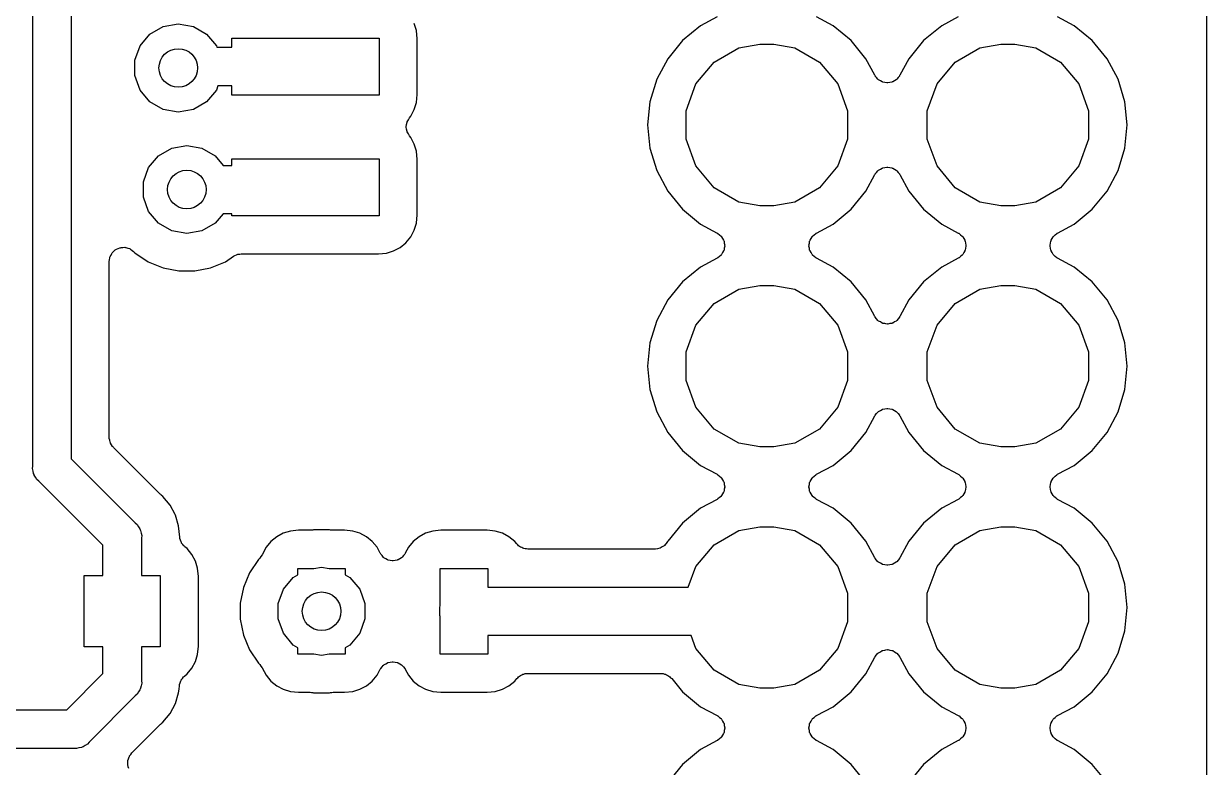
# Model space of a CAD drawing. Extents: x 91 to 190.2, y -113.9 to -59.9.
# Drawn here: x 177.06 to 189.52, y -97.49 to -89.66 of the extents above; entities that cross this region are included whole.
import ezdxf

# ---------------------------------------------------------------- set-up
doc = ezdxf.new("R2010")
doc.units = 0
doc.header["$MEASUREMENT"] = 0
doc.layers.add('BLACK', color=7, linetype='CONTINUOUS')

msp = doc.modelspace()

# ---------------------------------------------------------------- linework, layer by layer
at = {"layer": 'BLACK', "linetype": 'CONTINUOUS'}
for p, q in [((189.52, -62.0385), (189.52, -108.284)), ((177.157, -94.3211), (177.157, -88.5089)), ((177.563, -88.5842), (177.563, -94.2458)), ((178.392, -89.7744), (178.531, -89.6937)), ((178.531, -89.6937), (178.69, -89.6657)), ((178.69, -89.6657), (178.849, -89.6937)), ((178.849, -89.6937), (178.988, -89.7744)), ((181.199, -89.7366), (181.176, -89.6612)), ((184.192, -89.6856), (184.002, -89.8418)), ((184.367, -89.5923), (184.192, -89.6856)), ((185.588, -89.6856), (185.413, -89.5923)), ((185.778, -89.8418), (185.588, -89.6856)), ((186.732, -89.6856), (186.542, -89.8418)), ((186.907, -89.5923), (186.732, -89.6856)), ((188.128, -89.6856), (187.953, -89.5923)), ((188.318, -89.8418), (188.128, -89.6856)), ((178.288, -89.8979), (178.392, -89.7744)), ((178.988, -89.7744), (179.092, -89.8979)), ((179.255, -89.9118), (179.255, -89.815)), ((179.255, -89.815), (180.805, -89.815)), ((180.805, -89.815), (180.805, -90.415)), ((181.208, -89.8224), (181.199, -89.7366)), ((181.208, -90.4076), (181.208, -89.8224)), ((178.233, -90.0494), (178.288, -89.8979)), ((179.092, -89.8979), (179.097, -89.9118)), ((179.097, -89.9118), (179.255, -89.9118)), ((184.002, -89.8418), (183.846, -90.0322)), ((184.335, -90.0688), (184.595, -89.9189)), ((184.595, -89.9189), (184.816, -89.88)), ((184.816, -89.88), (184.964, -89.88)), ((184.964, -89.88), (185.185, -89.9189)), ((185.185, -89.9189), (185.445, -90.0688)), ((185.934, -90.0322), (185.778, -89.8418)), ((186.542, -89.8418), (186.386, -90.0322)), ((186.875, -90.0688), (187.135, -89.9189)), ((187.135, -89.9189), (187.356, -89.88)), ((187.356, -89.88), (187.504, -89.88)), ((187.504, -89.88), (187.725, -89.9189)), ((187.725, -89.9189), (187.985, -90.0688)), ((188.474, -90.0322), (188.318, -89.8418)), ((178.233, -90.2106), (178.233, -90.0494)), ((183.846, -90.0322), (183.73, -90.2493)), ((184.143, -90.2984), (184.335, -90.0688)), ((185.445, -90.0688), (185.637, -90.2984)), ((186.028, -90.2068), (185.934, -90.0322)), ((186.386, -90.0322), (186.292, -90.2068)), ((186.683, -90.2984), (186.875, -90.0688)), ((187.985, -90.0688), (188.177, -90.2984)), ((188.59, -90.2493), (188.474, -90.0322)), ((178.288, -90.3621), (178.233, -90.2106)), ((179.108, -90.3182), (179.092, -90.3621)), ((179.255, -90.3182), (179.108, -90.3182)), ((179.255, -90.415), (179.255, -90.3182)), ((183.73, -90.2493), (183.658, -90.485)), ((184.04, -90.5801), (184.143, -90.2984)), ((185.637, -90.2984), (185.74, -90.5801)), ((186.031, -90.2107), (186.028, -90.2068)), ((186.033, -90.2153), (186.031, -90.2107)), ((186.047, -90.2311), (186.033, -90.2153)), ((186.06, -90.2478), (186.047, -90.2311)), ((186.064, -90.2504), (186.06, -90.2478)), ((186.067, -90.2541), (186.064, -90.2504)), ((186.086, -90.2641), (186.067, -90.2541)), ((186.104, -90.2753), (186.086, -90.2641)), ((186.109, -90.2763), (186.104, -90.2753)), ((186.113, -90.2787), (186.109, -90.2763)), ((186.134, -90.2817), (186.113, -90.2787)), ((186.155, -90.286), (186.134, -90.2817)), ((186.16, -90.2853), (186.155, -90.286)), ((186.165, -90.286), (186.16, -90.2853)), ((186.186, -90.2817), (186.165, -90.286)), ((186.207, -90.2787), (186.186, -90.2817)), ((186.211, -90.2763), (186.207, -90.2787)), ((186.216, -90.2753), (186.211, -90.2763)), ((186.234, -90.2641), (186.216, -90.2753)), ((186.253, -90.2541), (186.234, -90.2641)), ((186.256, -90.2504), (186.253, -90.2541)), ((186.26, -90.2478), (186.256, -90.2504)), ((186.273, -90.2311), (186.26, -90.2478)), ((186.287, -90.2153), (186.273, -90.2311)), ((186.289, -90.2107), (186.287, -90.2153)), ((186.292, -90.2068), (186.289, -90.2107)), ((186.58, -90.5801), (186.683, -90.2984)), ((188.177, -90.2984), (188.28, -90.5801)), ((188.662, -90.485), (188.59, -90.2493)), ((178.392, -90.4856), (178.288, -90.3621)), ((179.092, -90.3621), (178.988, -90.4856)), ((180.805, -90.415), (179.255, -90.415)), ((181.199, -90.4934), (181.208, -90.4076)), ((178.531, -90.5663), (178.392, -90.4856)), ((178.69, -90.5943), (178.531, -90.5663)), ((178.849, -90.5663), (178.69, -90.5943)), ((178.988, -90.4856), (178.849, -90.5663)), ((181.139, -90.6383), (181.176, -90.5688)), ((181.176, -90.5688), (181.199, -90.4934)), ((183.658, -90.485), (183.634, -90.73)), ((188.686, -90.73), (188.662, -90.485)), ((181.101, -90.6972), (181.114, -90.6761)), ((181.101, -90.6988), (181.101, -90.6972)), ((181.114, -90.6761), (181.126, -90.6548)), ((181.126, -90.6548), (181.139, -90.6383)), ((184.04, -90.8799), (184.04, -90.5801)), ((185.74, -90.5801), (185.74, -90.8799)), ((186.58, -90.8799), (186.58, -90.5801)), ((188.28, -90.5801), (188.28, -90.8799)), ((181.092, -90.7484), (181.096, -90.7244)), ((181.092, -90.75), (181.092, -90.7484)), ((181.092, -90.7516), (181.092, -90.75)), ((181.096, -90.7756), (181.092, -90.7516)), ((181.096, -90.7244), (181.1, -90.7002)), ((181.1, -90.7998), (181.096, -90.7756)), ((181.1, -90.7002), (181.101, -90.6988)), ((181.101, -90.8012), (181.1, -90.7998)), ((181.101, -90.8028), (181.101, -90.8012)), ((181.114, -90.8239), (181.101, -90.8028)), ((183.634, -90.73), (183.658, -90.975)), ((188.662, -90.975), (188.686, -90.73)), ((178.621, -90.9737), (178.78, -90.9457)), ((178.78, -90.9457), (178.939, -90.9737)), ((181.126, -90.8452), (181.114, -90.8239)), ((181.139, -90.8617), (181.126, -90.8452)), ((181.176, -90.9312), (181.139, -90.8617)), ((181.199, -91.0066), (181.176, -90.9312)), ((184.143, -91.1616), (184.04, -90.8799)), ((185.74, -90.8799), (185.637, -91.1616)), ((186.683, -91.1616), (186.58, -90.8799)), ((188.28, -90.8799), (188.177, -91.1616)), ((178.378, -91.1779), (178.482, -91.0544)), ((178.482, -91.0544), (178.621, -90.9737)), ((178.939, -90.9737), (179.078, -91.0544)), ((179.078, -91.0544), (179.164, -91.156)), ((181.208, -91.0924), (181.199, -91.0066)), ((183.658, -90.975), (183.73, -91.2107)), ((188.59, -91.2107), (188.662, -90.975)), ((178.323, -91.3294), (178.378, -91.1779)), ((179.164, -91.156), (179.255, -91.156)), ((179.255, -91.156), (179.255, -91.085)), ((179.255, -91.085), (180.805, -91.085)), ((180.805, -91.085), (180.805, -91.685)), ((181.208, -91.6776), (181.208, -91.0924)), ((184.335, -91.3912), (184.143, -91.1616)), ((185.637, -91.1616), (185.445, -91.3912)), ((186.067, -91.2059), (186.086, -91.1959)), ((186.086, -91.1959), (186.104, -91.1847)), ((186.104, -91.1847), (186.109, -91.1837)), ((186.109, -91.1837), (186.113, -91.1813)), ((186.113, -91.1813), (186.134, -91.1783)), ((186.134, -91.1783), (186.155, -91.174)), ((186.155, -91.174), (186.16, -91.1747)), ((186.16, -91.1747), (186.165, -91.174)), ((186.165, -91.174), (186.186, -91.1783)), ((186.186, -91.1783), (186.207, -91.1813)), ((186.207, -91.1813), (186.211, -91.1837)), ((186.211, -91.1837), (186.216, -91.1847)), ((186.216, -91.1847), (186.234, -91.1959)), ((186.234, -91.1959), (186.253, -91.2059)), ((186.875, -91.3912), (186.683, -91.1616)), ((188.177, -91.1616), (187.985, -91.3912)), ((183.73, -91.2107), (183.846, -91.4278)), ((185.934, -91.4278), (186.028, -91.2532)), ((186.028, -91.2532), (186.031, -91.2493)), ((186.031, -91.2493), (186.033, -91.2447)), ((186.033, -91.2447), (186.047, -91.2289)), ((186.047, -91.2289), (186.06, -91.2122)), ((186.06, -91.2122), (186.064, -91.2096)), ((186.064, -91.2096), (186.067, -91.2059)), ((186.253, -91.2059), (186.256, -91.2096)), ((186.256, -91.2096), (186.26, -91.2122)), ((186.26, -91.2122), (186.273, -91.2289)), ((186.273, -91.2289), (186.287, -91.2447)), ((186.287, -91.2447), (186.289, -91.2493)), ((186.289, -91.2493), (186.292, -91.2532)), ((186.292, -91.2532), (186.386, -91.4278)), ((188.474, -91.4278), (188.59, -91.2107)), ((178.323, -91.4906), (178.323, -91.3294)), ((183.846, -91.4278), (184.002, -91.6182)), ((184.595, -91.5411), (184.335, -91.3912)), ((185.445, -91.3912), (185.185, -91.5411)), ((185.778, -91.6182), (185.934, -91.4278)), ((186.386, -91.4278), (186.542, -91.6182)), ((187.135, -91.5411), (186.875, -91.3912)), ((187.985, -91.3912), (187.725, -91.5411)), ((188.318, -91.6182), (188.474, -91.4278)), ((178.378, -91.6421), (178.323, -91.4906)), ((184.816, -91.58), (184.595, -91.5411)), ((185.185, -91.5411), (184.964, -91.58)), ((187.356, -91.58), (187.135, -91.5411)), ((187.725, -91.5411), (187.504, -91.58)), ((178.482, -91.7656), (178.378, -91.6421)), ((179.164, -91.664), (179.078, -91.7656)), ((179.255, -91.664), (179.164, -91.664)), ((179.255, -91.685), (179.255, -91.664)), ((180.805, -91.685), (179.255, -91.685)), ((181.199, -91.7634), (181.208, -91.6776)), ((184.002, -91.6182), (184.192, -91.7744)), ((184.964, -91.58), (184.816, -91.58)), ((185.588, -91.7744), (185.778, -91.6182)), ((186.542, -91.6182), (186.732, -91.7744)), ((187.504, -91.58), (187.356, -91.58)), ((188.128, -91.7744), (188.318, -91.6182)), ((178.621, -91.8463), (178.482, -91.7656)), ((179.078, -91.7656), (178.939, -91.8463)), ((181.176, -91.8388), (181.199, -91.7634)), ((184.192, -91.7744), (184.367, -91.8677)), ((185.413, -91.8677), (185.588, -91.7744)), ((186.732, -91.7744), (186.907, -91.8677)), ((187.953, -91.8677), (188.128, -91.7744)), ((178.78, -91.8743), (178.621, -91.8463)), ((178.939, -91.8463), (178.78, -91.8743)), ((181.089, -91.9692), (181.139, -91.9083)), ((181.139, -91.9083), (181.176, -91.8388)), ((184.367, -91.8677), (184.371, -91.8708)), ((184.371, -91.8708), (184.375, -91.8726)), ((184.375, -91.8726), (184.391, -91.8868)), ((184.391, -91.8868), (184.408, -91.8999)), ((184.408, -91.8999), (184.41, -91.9041)), ((184.41, -91.9041), (184.414, -91.9074)), ((184.414, -91.9074), (184.424, -91.9261)), ((184.424, -91.9261), (184.435, -91.9441)), ((185.345, -91.9441), (185.356, -91.9261)), ((185.356, -91.9261), (185.366, -91.9074)), ((185.366, -91.9074), (185.37, -91.9041)), ((185.37, -91.9041), (185.372, -91.8999)), ((185.372, -91.8999), (185.389, -91.8868)), ((185.389, -91.8868), (185.405, -91.8726)), ((185.405, -91.8726), (185.409, -91.8708)), ((185.409, -91.8708), (185.413, -91.8677)), ((186.907, -91.8677), (186.911, -91.8708)), ((186.911, -91.8708), (186.915, -91.8726)), ((186.915, -91.8726), (186.931, -91.8868)), ((186.931, -91.8868), (186.948, -91.8999)), ((186.948, -91.8999), (186.95, -91.9041)), ((186.95, -91.9041), (186.954, -91.9074)), ((186.954, -91.9074), (186.964, -91.9261)), ((186.964, -91.9261), (186.975, -91.9441)), ((187.885, -91.9441), (187.896, -91.9261)), ((187.896, -91.9261), (187.906, -91.9074)), ((187.906, -91.9074), (187.91, -91.9041)), ((187.91, -91.9041), (187.912, -91.8999)), ((187.912, -91.8999), (187.929, -91.8868)), ((187.929, -91.8868), (187.945, -91.8726)), ((187.945, -91.8726), (187.949, -91.8708)), ((187.949, -91.8708), (187.953, -91.8677)), ((177.998, -92.0712), (178.013, -92.0586)), ((178.013, -92.0586), (178.027, -92.0447)), ((178.027, -92.0447), (178.033, -92.0419)), ((178.033, -92.0419), (178.038, -92.0377)), ((178.038, -92.0377), (178.057, -92.031)), ((178.057, -92.031), (178.074, -92.0227)), ((178.074, -92.0227), (178.081, -92.0221)), ((178.081, -92.0221), (178.087, -92.0199)), ((178.087, -92.0199), (178.107, -92.0199)), ((178.107, -92.0199), (178.126, -92.0182)), ((178.126, -92.0182), (178.133, -92.0199)), ((178.133, -92.0199), (178.139, -92.0199)), ((178.139, -92.0199), (178.158, -92.0266)), ((178.158, -92.0266), (178.177, -92.0316)), ((178.177, -92.0316), (178.182, -92.0354)), ((178.182, -92.0354), (178.188, -92.0377)), ((178.188, -92.0377), (178.203, -92.0503)), ((178.203, -92.0503), (178.219, -92.0615)), ((178.219, -92.0615), (178.234, -92.0758)), ((180.883, -92.0792), (180.959, -92.0563)), ((180.959, -92.0563), (181.028, -92.0192)), ((181.028, -92.0192), (181.089, -91.9692)), ((184.435, -92.0559), (184.424, -92.0739)), ((184.435, -91.9441), (184.436, -91.949)), ((184.436, -92.051), (184.435, -92.0559)), ((184.436, -91.949), (184.439, -91.9533)), ((184.439, -92.0467), (184.436, -92.051)), ((184.439, -91.9533), (184.442, -91.9743)), ((184.442, -92.0257), (184.439, -92.0467)), ((184.442, -91.9743), (184.446, -91.9951)), ((184.446, -92.0049), (184.442, -92.0257)), ((184.446, -91.9951), (184.445, -92)), ((184.445, -92), (184.446, -92.0049)), ((185.334, -91.9951), (185.338, -91.9743)), ((185.335, -92), (185.334, -91.9951)), ((185.334, -92.0049), (185.335, -92)), ((185.338, -92.0257), (185.334, -92.0049)), ((185.338, -91.9743), (185.341, -91.9533)), ((185.341, -92.0467), (185.338, -92.0257)), ((185.341, -91.9533), (185.344, -91.949)), ((185.344, -92.051), (185.341, -92.0467)), ((185.344, -91.949), (185.345, -91.9441)), ((185.345, -92.0559), (185.344, -92.051)), ((185.356, -92.0739), (185.345, -92.0559)), ((186.975, -92.0559), (186.964, -92.0739)), ((186.975, -91.9441), (186.976, -91.949)), ((186.976, -92.051), (186.975, -92.0559)), ((186.976, -91.949), (186.979, -91.9533)), ((186.979, -92.0467), (186.976, -92.051)), ((186.979, -91.9533), (186.982, -91.9743)), ((186.982, -92.0257), (186.979, -92.0467)), ((186.982, -91.9743), (186.986, -91.9951)), ((186.986, -92.0049), (186.982, -92.0257)), ((186.986, -91.9951), (186.985, -92)), ((186.985, -92), (186.986, -92.0049)), ((187.874, -91.9951), (187.878, -91.9743)), ((187.875, -92), (187.874, -91.9951)), ((187.874, -92.0049), (187.875, -92)), ((187.878, -92.0257), (187.874, -92.0049)), ((187.878, -91.9743), (187.881, -91.9533)), ((187.881, -92.0467), (187.878, -92.0257)), ((187.881, -91.9533), (187.884, -91.949)), ((187.884, -92.051), (187.881, -92.0467)), ((187.884, -91.949), (187.885, -91.9441)), ((187.885, -92.0559), (187.884, -92.051)), ((187.896, -92.0739), (187.885, -92.0559)), ((177.963, -92.1676), (177.967, -92.1483)), ((177.963, -94.018), (177.963, -92.1676)), ((177.967, -92.1483), (177.968, -92.1288)), ((177.968, -92.1288), (177.971, -92.1228)), ((177.971, -92.1228), (177.972, -92.1163)), ((177.972, -92.1163), (177.982, -92.0993)), ((177.982, -92.0993), (177.99, -92.0816)), ((177.99, -92.0816), (177.995, -92.0769)), ((177.995, -92.0769), (177.998, -92.0712)), ((178.234, -92.0758), (178.374, -92.1696)), ((178.374, -92.1696), (178.53, -92.2343)), ((179.03, -92.2343), (179.186, -92.1696)), ((179.186, -92.1696), (179.271, -92.1129)), ((179.271, -92.1129), (179.287, -92.1057)), ((179.287, -92.1057), (179.303, -92.0967)), ((179.303, -92.0967), (179.311, -92.0953)), ((179.311, -92.0953), (179.319, -92.092)), ((179.319, -92.092), (179.337, -92.0908)), ((179.337, -92.0908), (179.354, -92.0877)), ((179.354, -92.0877), (180.798, -92.0877)), ((180.798, -92.0877), (180.883, -92.0792)), ((184.367, -92.1323), (184.192, -92.2256)), ((184.371, -92.1292), (184.367, -92.1323)), ((184.375, -92.1274), (184.371, -92.1292)), ((184.391, -92.1132), (184.375, -92.1274)), ((184.408, -92.1001), (184.391, -92.1132)), ((184.41, -92.0959), (184.408, -92.1001)), ((184.414, -92.0926), (184.41, -92.0959)), ((184.424, -92.0739), (184.414, -92.0926)), ((185.366, -92.0926), (185.356, -92.0739)), ((185.37, -92.0959), (185.366, -92.0926)), ((185.372, -92.1001), (185.37, -92.0959)), ((185.389, -92.1132), (185.372, -92.1001)), ((185.405, -92.1274), (185.389, -92.1132)), ((185.409, -92.1292), (185.405, -92.1274)), ((185.413, -92.1323), (185.409, -92.1292)), ((185.588, -92.2256), (185.413, -92.1323)), ((186.907, -92.1323), (186.732, -92.2256)), ((186.911, -92.1292), (186.907, -92.1323)), ((186.915, -92.1274), (186.911, -92.1292)), ((186.931, -92.1132), (186.915, -92.1274)), ((186.948, -92.1001), (186.931, -92.1132)), ((186.95, -92.0959), (186.948, -92.1001)), ((186.954, -92.0926), (186.95, -92.0959)), ((186.964, -92.0739), (186.954, -92.0926)), ((187.906, -92.0926), (187.896, -92.0739)), ((187.91, -92.0959), (187.906, -92.0926)), ((187.912, -92.1001), (187.91, -92.0959)), ((187.929, -92.1132), (187.912, -92.1001)), ((187.945, -92.1274), (187.929, -92.1132)), ((187.949, -92.1292), (187.945, -92.1274)), ((187.953, -92.1323), (187.949, -92.1292)), ((188.128, -92.2256), (187.953, -92.1323)), ((178.53, -92.2343), (178.696, -92.2672)), ((178.696, -92.2672), (178.864, -92.2672)), ((178.864, -92.2672), (179.03, -92.2343)), ((184.192, -92.2256), (184.002, -92.3818)), ((185.778, -92.3818), (185.588, -92.2256)), ((186.732, -92.2256), (186.542, -92.3818)), ((188.318, -92.3818), (188.128, -92.2256)), ((184.002, -92.3818), (183.846, -92.5722)), ((184.595, -92.4589), (184.816, -92.42)), ((184.816, -92.42), (184.964, -92.42)), ((184.964, -92.42), (185.185, -92.4589)), ((185.934, -92.5722), (185.778, -92.3818)), ((186.542, -92.3818), (186.386, -92.5722)), ((187.135, -92.4589), (187.356, -92.42)), ((187.356, -92.42), (187.504, -92.42)), ((187.504, -92.42), (187.725, -92.4589)), ((188.474, -92.5722), (188.318, -92.3818)), ((184.335, -92.6088), (184.595, -92.4589)), ((185.185, -92.4589), (185.445, -92.6088)), ((186.875, -92.6088), (187.135, -92.4589)), ((187.725, -92.4589), (187.985, -92.6088)), ((183.846, -92.5722), (183.73, -92.7893)), ((184.143, -92.8384), (184.335, -92.6088)), ((185.445, -92.6088), (185.637, -92.8384)), ((186.028, -92.7468), (185.934, -92.5722)), ((186.386, -92.5722), (186.292, -92.7468)), ((186.683, -92.8384), (186.875, -92.6088)), ((187.985, -92.6088), (188.177, -92.8384)), ((188.59, -92.7893), (188.474, -92.5722)), ((183.73, -92.7893), (183.658, -93.025)), ((186.031, -92.7507), (186.028, -92.7468)), ((186.033, -92.7553), (186.031, -92.7507)), ((186.047, -92.7711), (186.033, -92.7553)), ((186.06, -92.7878), (186.047, -92.7711)), ((186.064, -92.7904), (186.06, -92.7878)), ((186.067, -92.7941), (186.064, -92.7904)), ((186.086, -92.8041), (186.067, -92.7941)), ((186.104, -92.8153), (186.086, -92.8041)), ((186.109, -92.8163), (186.104, -92.8153)), ((186.216, -92.8153), (186.211, -92.8163)), ((186.234, -92.8041), (186.216, -92.8153)), ((186.253, -92.7941), (186.234, -92.8041)), ((186.256, -92.7904), (186.253, -92.7941)), ((186.26, -92.7878), (186.256, -92.7904)), ((186.273, -92.7711), (186.26, -92.7878)), ((186.287, -92.7553), (186.273, -92.7711)), ((186.289, -92.7507), (186.287, -92.7553)), ((186.292, -92.7468), (186.289, -92.7507)), ((188.662, -93.025), (188.59, -92.7893)), ((184.04, -93.1201), (184.143, -92.8384)), ((185.637, -92.8384), (185.74, -93.1201)), ((186.113, -92.8187), (186.109, -92.8163)), ((186.134, -92.8217), (186.113, -92.8187)), ((186.155, -92.826), (186.134, -92.8217)), ((186.16, -92.8253), (186.155, -92.826)), ((186.165, -92.826), (186.16, -92.8253)), ((186.186, -92.8217), (186.165, -92.826)), ((186.207, -92.8187), (186.186, -92.8217)), ((186.211, -92.8163), (186.207, -92.8187)), ((186.58, -93.1201), (186.683, -92.8384)), ((188.177, -92.8384), (188.28, -93.1201)), ((183.658, -93.025), (183.634, -93.27)), ((188.686, -93.27), (188.662, -93.025)), ((184.04, -93.4199), (184.04, -93.1201)), ((185.74, -93.1201), (185.74, -93.4199)), ((186.58, -93.4199), (186.58, -93.1201)), ((188.28, -93.1201), (188.28, -93.4199)), ((183.634, -93.27), (183.658, -93.515)), ((188.662, -93.515), (188.686, -93.27)), ((184.143, -93.7016), (184.04, -93.4199)), ((185.74, -93.4199), (185.637, -93.7016)), ((186.683, -93.7016), (186.58, -93.4199)), ((188.28, -93.4199), (188.177, -93.7016)), ((183.658, -93.515), (183.73, -93.7507)), ((188.59, -93.7507), (188.662, -93.515)), ((183.73, -93.7507), (183.846, -93.9678)), ((184.335, -93.9312), (184.143, -93.7016)), ((185.637, -93.7016), (185.445, -93.9312)), ((185.934, -93.9678), (186.028, -93.7932)), ((186.028, -93.7932), (186.031, -93.7893)), ((186.031, -93.7893), (186.033, -93.7847)), ((186.033, -93.7847), (186.047, -93.7689)), ((186.047, -93.7689), (186.06, -93.7522)), ((186.06, -93.7522), (186.064, -93.7496)), ((186.064, -93.7496), (186.067, -93.7459)), ((186.067, -93.7459), (186.086, -93.7359)), ((186.086, -93.7359), (186.104, -93.7247)), ((186.104, -93.7247), (186.109, -93.7237)), ((186.109, -93.7237), (186.113, -93.7213)), ((186.113, -93.7213), (186.134, -93.7183)), ((186.134, -93.7183), (186.155, -93.714)), ((186.155, -93.714), (186.16, -93.7147)), ((186.16, -93.7147), (186.165, -93.714)), ((186.165, -93.714), (186.186, -93.7183)), ((186.186, -93.7183), (186.207, -93.7213)), ((186.207, -93.7213), (186.211, -93.7237)), ((186.211, -93.7237), (186.216, -93.7247)), ((186.216, -93.7247), (186.234, -93.7359)), ((186.234, -93.7359), (186.253, -93.7459)), ((186.253, -93.7459), (186.256, -93.7496)), ((186.256, -93.7496), (186.26, -93.7522)), ((186.26, -93.7522), (186.273, -93.7689)), ((186.273, -93.7689), (186.287, -93.7847)), ((186.287, -93.7847), (186.289, -93.7893)), ((186.289, -93.7893), (186.292, -93.7932)), ((186.292, -93.7932), (186.386, -93.9678)), ((186.875, -93.9312), (186.683, -93.7016)), ((188.177, -93.7016), (187.985, -93.9312)), ((188.474, -93.9678), (188.59, -93.7507)), ((184.595, -94.0811), (184.335, -93.9312)), ((185.445, -93.9312), (185.185, -94.0811)), ((187.135, -94.0811), (186.875, -93.9312)), ((187.985, -93.9312), (187.725, -94.0811)), ((177.964, -94.0245), (177.963, -94.018)), ((177.964, -94.0311), (177.964, -94.0245)), ((177.969, -94.05), (177.964, -94.0311)), ((177.972, -94.0693), (177.969, -94.05)), ((183.846, -93.9678), (184.002, -94.1582)), ((185.778, -94.1582), (185.934, -93.9678)), ((186.386, -93.9678), (186.542, -94.1582)), ((188.318, -94.1582), (188.474, -93.9678)), ((177.976, -94.075), (177.972, -94.0693)), ((177.977, -94.0814), (177.976, -94.075)), ((177.988, -94.0975), (177.977, -94.0814)), ((177.998, -94.1144), (177.988, -94.0975)), ((178.003, -94.1187), (177.998, -94.1144)), ((178.007, -94.1241), (178.003, -94.1187)), ((178.5, -94.6173), (178.007, -94.1241)), ((184.002, -94.1582), (184.192, -94.3144)), ((184.816, -94.12), (184.595, -94.0811)), ((184.964, -94.12), (184.816, -94.12)), ((185.185, -94.0811), (184.964, -94.12)), ((185.588, -94.3144), (185.778, -94.1582)), ((186.542, -94.1582), (186.732, -94.3144)), ((187.356, -94.12), (187.135, -94.0811)), ((187.504, -94.12), (187.356, -94.12)), ((187.725, -94.0811), (187.504, -94.12)), ((188.128, -94.3144), (188.318, -94.1582)), ((177.563, -94.2458), (178.237, -94.9201)), ((177.154, -94.348), (177.157, -94.3211)), ((177.161, -94.374), (177.154, -94.348)), ((177.166, -94.4006), (177.161, -94.374)), ((177.171, -94.4084), (177.166, -94.4006)), ((177.173, -94.4172), (177.171, -94.4084)), ((177.188, -94.4393), (177.173, -94.4172)), ((184.192, -94.3144), (184.367, -94.4077)), ((184.367, -94.4077), (184.371, -94.4108)), ((184.371, -94.4108), (184.375, -94.4126)), ((184.375, -94.4126), (184.391, -94.4268)), ((184.391, -94.4268), (184.408, -94.4399)), ((185.372, -94.4399), (185.389, -94.4268)), ((185.389, -94.4268), (185.405, -94.4126)), ((185.405, -94.4126), (185.409, -94.4108)), ((185.409, -94.4108), (185.413, -94.4077)), ((185.413, -94.4077), (185.588, -94.3144)), ((186.732, -94.3144), (186.907, -94.4077)), ((186.907, -94.4077), (186.911, -94.4108)), ((186.911, -94.4108), (186.915, -94.4126)), ((186.915, -94.4126), (186.931, -94.4268)), ((186.931, -94.4268), (186.948, -94.4399)), ((187.912, -94.4399), (187.929, -94.4268)), ((187.929, -94.4268), (187.945, -94.4126)), ((187.945, -94.4126), (187.949, -94.4108)), ((187.949, -94.4108), (187.953, -94.4077)), ((187.953, -94.4077), (188.128, -94.3144)), ((177.202, -94.4626), (177.188, -94.4393)), ((177.223, -94.48), (177.202, -94.4626)), ((177.897, -95.1542), (177.223, -94.48)), ((184.408, -94.4399), (184.41, -94.4441)), ((184.41, -94.4441), (184.414, -94.4474)), ((184.414, -94.4474), (184.424, -94.4661)), ((184.424, -94.4661), (184.435, -94.4841)), ((184.435, -94.4841), (184.436, -94.489)), ((184.436, -94.489), (184.439, -94.4933)), ((184.439, -94.4933), (184.442, -94.5143)), ((184.442, -94.5143), (184.446, -94.5351)), ((184.446, -94.5449), (184.442, -94.5657)), ((184.446, -94.5351), (184.445, -94.54)), ((184.445, -94.54), (184.446, -94.5449)), ((185.334, -94.5351), (185.338, -94.5143)), ((185.335, -94.54), (185.334, -94.5351)), ((185.334, -94.5449), (185.335, -94.54)), ((185.338, -94.5657), (185.334, -94.5449)), ((185.338, -94.5143), (185.341, -94.4933)), ((185.341, -94.4933), (185.344, -94.489)), ((185.344, -94.489), (185.345, -94.4841)), ((185.345, -94.4841), (185.356, -94.4661)), ((185.356, -94.4661), (185.366, -94.4474)), ((185.366, -94.4474), (185.37, -94.4441)), ((185.37, -94.4441), (185.372, -94.4399)), ((186.948, -94.4399), (186.95, -94.4441)), ((186.95, -94.4441), (186.954, -94.4474)), ((186.954, -94.4474), (186.964, -94.4661)), ((186.964, -94.4661), (186.975, -94.4841)), ((186.975, -94.4841), (186.976, -94.489)), ((186.976, -94.489), (186.979, -94.4933)), ((186.979, -94.4933), (186.982, -94.5143)), ((186.982, -94.5143), (186.986, -94.5351)), ((186.986, -94.5449), (186.982, -94.5657)), ((186.986, -94.5351), (186.985, -94.54)), ((186.985, -94.54), (186.986, -94.5449)), ((187.874, -94.5351), (187.878, -94.5143)), ((187.875, -94.54), (187.874, -94.5351)), ((187.874, -94.5449), (187.875, -94.54)), ((187.878, -94.5657), (187.874, -94.5449)), ((187.878, -94.5143), (187.881, -94.4933)), ((187.881, -94.4933), (187.884, -94.489)), ((187.884, -94.489), (187.885, -94.4841)), ((187.885, -94.4841), (187.896, -94.4661)), ((187.896, -94.4661), (187.906, -94.4474)), ((187.906, -94.4474), (187.91, -94.4441)), ((187.91, -94.4441), (187.912, -94.4399)), ((178.506, -94.6216), (178.5, -94.6173)), ((178.511, -94.6272), (178.506, -94.6216)), ((178.529, -94.6414), (178.511, -94.6272)), ((178.604, -94.7333), (178.529, -94.6414)), ((184.367, -94.6723), (184.192, -94.7656)), ((184.371, -94.6692), (184.367, -94.6723)), ((184.375, -94.6674), (184.371, -94.6692)), ((184.391, -94.6532), (184.375, -94.6674)), ((184.408, -94.6401), (184.391, -94.6532)), ((184.41, -94.6359), (184.408, -94.6401)), ((184.414, -94.6326), (184.41, -94.6359)), ((184.424, -94.6139), (184.414, -94.6326)), ((184.435, -94.5959), (184.424, -94.6139)), ((184.436, -94.591), (184.435, -94.5959)), ((184.439, -94.5867), (184.436, -94.591)), ((184.442, -94.5657), (184.439, -94.5867)), ((185.341, -94.5867), (185.338, -94.5657)), ((185.344, -94.591), (185.341, -94.5867)), ((185.345, -94.5959), (185.344, -94.591)), ((185.356, -94.6139), (185.345, -94.5959)), ((185.366, -94.6326), (185.356, -94.6139)), ((185.37, -94.6359), (185.366, -94.6326)), ((185.372, -94.6401), (185.37, -94.6359)), ((185.389, -94.6532), (185.372, -94.6401)), ((185.405, -94.6674), (185.389, -94.6532)), ((185.409, -94.6692), (185.405, -94.6674)), ((185.413, -94.6723), (185.409, -94.6692)), ((185.588, -94.7656), (185.413, -94.6723)), ((186.907, -94.6723), (186.732, -94.7656)), ((186.911, -94.6692), (186.907, -94.6723)), ((186.915, -94.6674), (186.911, -94.6692)), ((186.931, -94.6532), (186.915, -94.6674)), ((186.948, -94.6401), (186.931, -94.6532)), ((186.95, -94.6359), (186.948, -94.6401)), ((186.954, -94.6326), (186.95, -94.6359)), ((186.964, -94.6139), (186.954, -94.6326)), ((186.975, -94.5959), (186.964, -94.6139)), ((186.976, -94.591), (186.975, -94.5959)), ((186.979, -94.5867), (186.976, -94.591)), ((186.982, -94.5657), (186.979, -94.5867)), ((187.881, -94.5867), (187.878, -94.5657)), ((187.884, -94.591), (187.881, -94.5867)), ((187.885, -94.5959), (187.884, -94.591)), ((187.896, -94.6139), (187.885, -94.5959)), ((187.906, -94.6326), (187.896, -94.6139)), ((187.91, -94.6359), (187.906, -94.6326)), ((187.912, -94.6401), (187.91, -94.6359)), ((187.929, -94.6532), (187.912, -94.6401)), ((187.945, -94.6674), (187.929, -94.6532)), ((187.949, -94.6692), (187.945, -94.6674)), ((187.953, -94.6723), (187.949, -94.6692)), ((188.128, -94.7656), (187.953, -94.6723)), ((178.656, -94.8315), (178.604, -94.7333)), ((184.192, -94.7656), (184.002, -94.9218)), ((185.778, -94.9218), (185.588, -94.7656)), ((186.732, -94.7656), (186.542, -94.9218)), ((188.318, -94.9218), (188.128, -94.7656)), ((178.237, -94.9201), (178.258, -94.9374)), ((178.66, -94.838), (178.656, -94.8315)), ((178.694, -94.9517), (178.66, -94.838)), ((184.002, -94.9218), (183.846, -95.1122)), ((185.934, -95.1122), (185.778, -94.9218)), ((186.542, -94.9218), (186.386, -95.1122)), ((188.474, -95.1122), (188.318, -94.9218)), ((178.258, -94.9374), (178.272, -94.9607)), ((178.272, -94.9607), (178.287, -94.9828)), ((178.287, -94.9828), (178.289, -94.9916)), ((178.289, -94.9916), (178.294, -94.9994)), ((178.294, -94.9994), (178.299, -95.026)), ((178.299, -95.026), (178.306, -95.052)), ((178.306, -95.052), (178.303, -95.0789)), ((178.706, -95.0699), (178.694, -94.9517)), ((179.796, -95.0287), (179.727, -95.0658)), ((179.872, -95.0058), (179.796, -95.0287)), ((179.957, -94.9973), (179.872, -95.0058)), ((180.078, -94.9973), (179.957, -94.9973)), ((180.093, -94.9948), (180.078, -94.9973)), ((180.107, -94.9945), (180.093, -94.9948)), ((180.116, -94.9928), (180.107, -94.9945)), ((180.284, -94.9928), (180.116, -94.9928)), ((180.293, -94.9945), (180.284, -94.9928)), ((180.308, -94.9948), (180.293, -94.9945)), ((180.322, -94.9973), (180.308, -94.9948)), ((180.443, -94.9973), (180.322, -94.9973)), ((180.528, -95.0058), (180.443, -94.9973)), ((180.604, -95.0287), (180.528, -95.0058)), ((180.673, -95.0658), (180.604, -95.0287)), ((181.296, -95.0287), (181.227, -95.0658)), ((181.372, -95.0058), (181.296, -95.0287)), ((181.457, -94.9973), (181.372, -95.0058)), ((181.943, -94.9973), (181.457, -94.9973)), ((182.028, -95.0058), (181.943, -94.9973)), ((182.104, -95.0287), (182.028, -95.0058)), ((182.173, -95.0658), (182.104, -95.0287)), ((184.335, -95.1488), (184.595, -94.9989)), ((184.595, -94.9989), (184.816, -94.96)), ((184.816, -94.96), (184.964, -94.96)), ((184.964, -94.96), (185.185, -94.9989)), ((185.185, -94.9989), (185.445, -95.1488)), ((186.875, -95.1488), (187.135, -94.9989)), ((187.135, -94.9989), (187.356, -94.96)), ((187.356, -94.96), (187.504, -94.96)), ((187.504, -94.96), (187.725, -94.9989)), ((187.725, -94.9989), (187.985, -95.1488)), ((177.897, -95.475), (177.897, -95.1542)), ((178.303, -95.0789), (178.303, -95.475)), ((178.708, -95.0762), (178.706, -95.0699)), ((178.708, -95.0828), (178.708, -95.0762)), ((178.715, -95.1012), (178.708, -95.0828)), ((178.72, -95.12), (178.715, -95.1012)), ((178.724, -95.1254), (178.72, -95.12)), ((178.726, -95.1316), (178.724, -95.1254)), ((178.739, -95.1464), (178.726, -95.1316)), ((178.75, -95.1624), (178.739, -95.1464)), ((178.756, -95.1661), (178.75, -95.1624)), ((178.76, -95.1711), (178.756, -95.1661)), ((178.784, -95.1908), (178.76, -95.1711)), ((179.616, -95.1767), (179.574, -95.2543)), ((179.666, -95.1158), (179.616, -95.1767)), ((179.727, -95.0658), (179.666, -95.1158)), ((180.734, -95.1158), (180.673, -95.0658)), ((180.784, -95.1767), (180.734, -95.1158)), ((180.818, -95.2394), (180.784, -95.1767)), ((181.116, -95.1767), (181.082, -95.2394)), ((181.166, -95.1158), (181.116, -95.1767)), ((181.227, -95.0658), (181.166, -95.1158)), ((182.234, -95.1158), (182.173, -95.0658)), ((182.255, -95.1412), (182.234, -95.1158)), ((182.266, -95.1502), (182.255, -95.1412)), ((182.275, -95.1609), (182.266, -95.1502)), ((182.285, -95.1671), (182.275, -95.1609)), ((182.295, -95.1751), (182.285, -95.1671)), ((182.308, -95.18), (182.295, -95.1751)), ((182.32, -95.187), (182.308, -95.18)), ((183.787, -95.1727), (183.767, -95.1852)), ((183.807, -95.1609), (183.787, -95.1727)), ((183.809, -95.159), (183.807, -95.1609)), ((183.811, -95.1577), (183.809, -95.159)), ((183.826, -95.1391), (183.811, -95.1577)), ((183.841, -95.121), (183.826, -95.1391)), ((183.842, -95.1187), (183.841, -95.121)), ((183.843, -95.1167), (183.842, -95.1187)), ((183.846, -95.1122), (183.843, -95.1167)), ((184.143, -95.3784), (184.335, -95.1488)), ((185.445, -95.1488), (185.637, -95.3784)), ((186.028, -95.2868), (185.934, -95.1122)), ((186.386, -95.1122), (186.292, -95.2868)), ((186.683, -95.3784), (186.875, -95.1488)), ((187.985, -95.1488), (188.177, -95.3784)), ((188.59, -95.3293), (188.474, -95.1122)), ((178.834, -95.2517), (178.784, -95.1908)), ((178.871, -95.3212), (178.834, -95.2517)), ((179.534, -95.3036), (179.44, -95.444)), ((179.548, -95.2896), (179.534, -95.3036)), ((179.561, -95.2716), (179.548, -95.2896)), ((179.574, -95.2543), (179.561, -95.2716)), ((180.821, -95.2433), (180.818, -95.2394)), ((180.823, -95.2479), (180.821, -95.2433)), ((180.837, -95.2637), (180.823, -95.2479)), ((180.85, -95.2804), (180.837, -95.2637)), ((180.854, -95.283), (180.85, -95.2804)), ((180.857, -95.2867), (180.854, -95.283)), ((180.876, -95.2967), (180.857, -95.2867)), ((180.894, -95.3079), (180.876, -95.2967)), ((181.024, -95.2967), (181.006, -95.3079)), ((181.043, -95.2867), (181.024, -95.2967)), ((181.046, -95.283), (181.043, -95.2867)), ((181.05, -95.2804), (181.046, -95.283)), ((181.063, -95.2637), (181.05, -95.2804)), ((181.077, -95.2479), (181.063, -95.2637)), ((181.079, -95.2433), (181.077, -95.2479)), ((181.082, -95.2394), (181.079, -95.2433)), ((182.332, -95.1891), (182.32, -95.187)), ((182.343, -95.1934), (182.332, -95.1891)), ((182.357, -95.1936), (182.343, -95.1934)), ((182.371, -95.196), (182.357, -95.1936)), ((183.711, -95.196), (182.371, -95.196)), ((183.713, -95.1956), (183.711, -95.196)), ((183.716, -95.1959), (183.713, -95.1956)), ((183.739, -95.1911), (183.716, -95.1959)), ((183.762, -95.187), (183.739, -95.1911)), ((183.764, -95.1857), (183.762, -95.187)), ((183.767, -95.1852), (183.764, -95.1857)), ((186.031, -95.2907), (186.028, -95.2868)), ((186.033, -95.2953), (186.031, -95.2907)), ((186.047, -95.3111), (186.033, -95.2953)), ((186.287, -95.2953), (186.273, -95.3111)), ((186.289, -95.2907), (186.287, -95.2953)), ((186.292, -95.2868), (186.289, -95.2907)), ((178.894, -95.3966), (178.871, -95.3212)), ((178.903, -95.4824), (178.894, -95.3966)), ((179.95, -95.4664), (179.95, -95.4)), ((179.95, -95.4), (180.119, -95.4)), ((180.119, -95.4), (180.2, -95.3857)), ((180.2, -95.3857), (180.281, -95.4)), ((180.281, -95.4), (180.45, -95.4)), ((180.45, -95.4), (180.45, -95.4664)), ((180.899, -95.3089), (180.894, -95.3079)), ((180.903, -95.3112), (180.899, -95.3089)), ((180.924, -95.3142), (180.903, -95.3112)), ((180.945, -95.3186), (180.924, -95.3142)), ((180.95, -95.3179), (180.945, -95.3186)), ((180.955, -95.3186), (180.95, -95.3179)), ((180.976, -95.3142), (180.955, -95.3186)), ((180.997, -95.3112), (180.976, -95.3142)), ((181.001, -95.3089), (180.997, -95.3112)), ((181.006, -95.3079), (181.001, -95.3089)), ((181.45, -95.7942), (181.45, -95.4)), ((181.45, -95.4), (181.95, -95.4)), ((181.95, -95.4), (181.95, -95.596)), ((184.063, -95.596), (184.143, -95.3784)), ((185.637, -95.3784), (185.74, -95.6601)), ((186.06, -95.3278), (186.047, -95.3111)), ((186.064, -95.3304), (186.06, -95.3278)), ((186.067, -95.3341), (186.064, -95.3304)), ((186.086, -95.3441), (186.067, -95.3341)), ((186.104, -95.3553), (186.086, -95.3441)), ((186.109, -95.3563), (186.104, -95.3553)), ((186.113, -95.3587), (186.109, -95.3563)), ((186.134, -95.3617), (186.113, -95.3587)), ((186.155, -95.366), (186.134, -95.3617)), ((186.16, -95.3653), (186.155, -95.366)), ((186.165, -95.366), (186.16, -95.3653)), ((186.186, -95.3617), (186.165, -95.366)), ((186.207, -95.3587), (186.186, -95.3617)), ((186.211, -95.3563), (186.207, -95.3587)), ((186.216, -95.3553), (186.211, -95.3563)), ((186.234, -95.3441), (186.216, -95.3553)), ((186.253, -95.3341), (186.234, -95.3441)), ((186.256, -95.3304), (186.253, -95.3341)), ((186.26, -95.3278), (186.256, -95.3304)), ((186.273, -95.3111), (186.26, -95.3278)), ((186.58, -95.6601), (186.683, -95.3784)), ((188.177, -95.3784), (188.28, -95.6601)), ((188.662, -95.565), (188.59, -95.3293)), ((177.7, -96.225), (177.7, -95.475)), ((177.7, -95.475), (177.897, -95.475)), ((178.303, -95.475), (178.5, -95.475)), ((178.5, -95.475), (178.5, -96.225)), ((178.903, -96.2176), (178.903, -95.4824)), ((179.44, -95.444), (179.376, -95.6)), ((179.798, -95.6179), (179.902, -95.4944)), ((179.902, -95.4944), (179.95, -95.4664)), ((180.45, -95.4664), (180.498, -95.4944)), ((180.498, -95.4944), (180.602, -95.6179)), ((179.376, -95.6), (179.343, -95.7656)), ((179.743, -95.7694), (179.798, -95.6179)), ((180.602, -95.6179), (180.657, -95.7694)), ((181.95, -95.596), (184.063, -95.596)), ((185.74, -95.6601), (185.74, -95.9599)), ((186.58, -95.9599), (186.58, -95.6601)), ((188.28, -95.6601), (188.28, -95.9599)), ((188.686, -95.81), (188.662, -95.565)), ((179.343, -95.7656), (179.343, -95.9344)), ((179.743, -95.9306), (179.743, -95.7694)), ((180.657, -95.7694), (180.657, -95.9306)), ((181.446, -95.8052), (181.45, -95.7942)), ((181.446, -95.8948), (181.446, -95.8052)), ((181.45, -95.9058), (181.446, -95.8948)), ((181.45, -96.3), (181.45, -95.9058)), ((188.662, -96.055), (188.686, -95.81)), ((179.343, -95.9344), (179.376, -96.1)), ((179.798, -96.0821), (179.743, -95.9306)), ((180.657, -95.9306), (180.602, -96.0821)), ((185.74, -95.9599), (185.637, -96.2416)), ((186.683, -96.2416), (186.58, -95.9599)), ((188.28, -95.9599), (188.177, -96.2416)), ((188.59, -96.2907), (188.662, -96.055)), ((179.376, -96.1), (179.44, -96.256)), ((179.902, -96.2056), (179.798, -96.0821)), ((180.602, -96.0821), (180.498, -96.2056)), ((184.092, -96.104), (181.95, -96.104)), ((181.95, -96.104), (181.95, -96.3)), ((184.143, -96.2416), (184.092, -96.104)), ((177.897, -96.225), (177.7, -96.225)), ((177.897, -96.5058), (177.897, -96.225)), ((178.5, -96.225), (178.303, -96.225)), ((178.303, -96.225), (178.303, -96.5811)), ((178.871, -96.3788), (178.894, -96.3034)), ((178.894, -96.3034), (178.903, -96.2176)), ((179.44, -96.256), (179.534, -96.3964)), ((179.95, -96.2336), (179.902, -96.2056)), ((179.95, -96.3), (179.95, -96.2336)), ((180.119, -96.3), (179.95, -96.3)), ((180.2, -96.3143), (180.119, -96.3)), ((180.281, -96.3), (180.2, -96.3143)), ((180.45, -96.3), (180.281, -96.3)), ((180.498, -96.2056), (180.45, -96.2336)), ((180.45, -96.2336), (180.45, -96.3)), ((181.95, -96.3), (181.45, -96.3)), ((184.335, -96.4712), (184.143, -96.2416)), ((185.637, -96.2416), (185.445, -96.4712)), ((186.047, -96.3089), (186.06, -96.2922)), ((186.06, -96.2922), (186.064, -96.2896)), ((186.064, -96.2896), (186.067, -96.2859)), ((186.067, -96.2859), (186.086, -96.2759)), ((186.086, -96.2759), (186.104, -96.2647)), ((186.104, -96.2647), (186.109, -96.2637)), ((186.109, -96.2637), (186.113, -96.2613)), ((186.113, -96.2613), (186.134, -96.2583)), ((186.134, -96.2583), (186.155, -96.254)), ((186.155, -96.254), (186.16, -96.2547)), ((186.16, -96.2547), (186.165, -96.254)), ((186.165, -96.254), (186.186, -96.2583)), ((186.186, -96.2583), (186.207, -96.2613)), ((186.207, -96.2613), (186.211, -96.2637)), ((186.211, -96.2637), (186.216, -96.2647)), ((186.216, -96.2647), (186.234, -96.2759)), ((186.234, -96.2759), (186.253, -96.2859)), ((186.253, -96.2859), (186.256, -96.2896)), ((186.256, -96.2896), (186.26, -96.2922)), ((186.26, -96.2922), (186.273, -96.3089)), ((186.875, -96.4712), (186.683, -96.2416)), ((188.177, -96.2416), (187.985, -96.4712)), ((188.474, -96.5078), (188.59, -96.2907)), ((178.834, -96.4483), (178.871, -96.3788)), ((179.534, -96.3964), (179.548, -96.4104)), ((179.548, -96.4104), (179.561, -96.4284)), ((179.561, -96.4284), (179.574, -96.4457)), ((180.837, -96.4363), (180.85, -96.4196)), ((180.85, -96.4196), (180.854, -96.417)), ((180.854, -96.417), (180.857, -96.4133)), ((180.857, -96.4133), (180.876, -96.4033)), ((180.876, -96.4033), (180.894, -96.3921)), ((180.894, -96.3921), (180.899, -96.3911)), ((180.899, -96.3911), (180.903, -96.3888)), ((180.903, -96.3888), (180.924, -96.3858)), ((180.924, -96.3858), (180.945, -96.3814)), ((180.945, -96.3814), (180.95, -96.3821)), ((180.95, -96.3821), (180.955, -96.3814)), ((180.955, -96.3814), (180.976, -96.3858)), ((180.976, -96.3858), (180.997, -96.3888)), ((180.997, -96.3888), (181.001, -96.3911)), ((181.001, -96.3911), (181.006, -96.3921)), ((181.006, -96.3921), (181.024, -96.4033)), ((181.024, -96.4033), (181.043, -96.4133)), ((181.043, -96.4133), (181.046, -96.417)), ((181.046, -96.417), (181.05, -96.4196)), ((181.05, -96.4196), (181.063, -96.4363)), ((185.934, -96.5078), (186.028, -96.3332)), ((186.028, -96.3332), (186.031, -96.3293)), ((186.031, -96.3293), (186.033, -96.3247)), ((186.033, -96.3247), (186.047, -96.3089)), ((186.273, -96.3089), (186.287, -96.3247)), ((186.287, -96.3247), (186.289, -96.3293)), ((186.289, -96.3293), (186.292, -96.3332)), ((186.292, -96.3332), (186.386, -96.5078)), ((177.516, -96.8868), (177.897, -96.5058)), ((178.735, -96.5571), (178.746, -96.5412)), ((178.746, -96.5412), (178.752, -96.5374)), ((178.752, -96.5374), (178.756, -96.5324)), ((178.756, -96.5324), (178.784, -96.5092)), ((178.784, -96.5092), (178.834, -96.4483)), ((179.574, -96.4457), (179.616, -96.5233)), ((179.616, -96.5233), (179.666, -96.5842)), ((180.734, -96.5842), (180.784, -96.5233)), ((180.784, -96.5233), (180.818, -96.4606)), ((180.818, -96.4606), (180.821, -96.4567)), ((180.821, -96.4567), (180.823, -96.4521)), ((180.823, -96.4521), (180.837, -96.4363)), ((181.063, -96.4363), (181.077, -96.4521)), ((181.077, -96.4521), (181.079, -96.4567)), ((181.079, -96.4567), (181.082, -96.4606)), ((181.082, -96.4606), (181.116, -96.5233)), ((181.116, -96.5233), (181.166, -96.5842)), ((182.255, -96.5588), (182.266, -96.5498)), ((182.266, -96.5498), (182.275, -96.5391)), ((182.275, -96.5391), (182.285, -96.5329)), ((182.285, -96.5329), (182.295, -96.5249)), ((182.295, -96.5249), (182.308, -96.52)), ((182.308, -96.52), (182.32, -96.513)), ((182.32, -96.513), (182.332, -96.5109)), ((182.332, -96.5109), (182.343, -96.5066)), ((182.343, -96.5066), (182.357, -96.5064)), ((182.357, -96.5064), (182.371, -96.504)), ((182.371, -96.504), (183.772, -96.504)), ((183.772, -96.504), (183.785, -96.5064)), ((183.785, -96.5064), (183.799, -96.5066)), ((183.799, -96.5066), (183.811, -96.5109)), ((183.811, -96.5109), (183.823, -96.513)), ((183.823, -96.513), (183.835, -96.52)), ((183.835, -96.52), (183.848, -96.5249)), ((183.848, -96.5249), (183.857, -96.5329)), ((183.857, -96.5329), (183.868, -96.5391)), ((183.868, -96.5391), (183.877, -96.5498)), ((183.877, -96.5498), (183.888, -96.5588)), ((184.595, -96.6211), (184.335, -96.4712)), ((185.445, -96.4712), (185.185, -96.6211)), ((185.778, -96.6982), (185.934, -96.5078)), ((186.386, -96.5078), (186.542, -96.6982)), ((187.135, -96.6211), (186.875, -96.4712)), ((187.985, -96.4712), (187.725, -96.6211)), ((188.318, -96.6982), (188.474, -96.5078)), ((178.287, -96.6772), (178.272, -96.6993)), ((178.289, -96.6684), (178.287, -96.6772)), ((178.294, -96.6606), (178.289, -96.6684)), ((178.299, -96.634), (178.294, -96.6606)), ((178.306, -96.608), (178.299, -96.634)), ((178.303, -96.5811), (178.306, -96.608)), ((178.694, -96.7083), (178.698, -96.6698)), ((178.698, -96.6698), (178.702, -96.6337)), ((178.698, -96.6698), (178.698, -96.6698)), ((178.702, -96.6337), (178.704, -96.6273)), ((178.704, -96.6207), (178.711, -96.6024)), ((178.704, -96.6273), (178.704, -96.6207)), ((178.711, -96.6024), (178.716, -96.5835)), ((178.716, -96.5835), (178.72, -96.5781)), ((178.72, -96.5781), (178.722, -96.572)), ((178.722, -96.572), (178.735, -96.5571)), ((179.666, -96.5842), (179.727, -96.6342)), ((179.727, -96.6342), (179.796, -96.6713)), ((179.796, -96.6713), (179.872, -96.6942)), ((180.528, -96.6942), (180.604, -96.6713)), ((180.604, -96.6713), (180.673, -96.6342)), ((180.673, -96.6342), (180.734, -96.5842)), ((181.166, -96.5842), (181.227, -96.6342)), ((181.227, -96.6342), (181.296, -96.6713)), ((181.296, -96.6713), (181.372, -96.6942)), ((182.028, -96.6942), (182.104, -96.6713)), ((182.104, -96.6713), (182.173, -96.6342)), ((182.173, -96.6342), (182.234, -96.5842)), ((182.234, -96.5842), (182.255, -96.5588)), ((183.888, -96.5588), (184.002, -96.6982)), ((184.816, -96.66), (184.595, -96.6211)), ((184.964, -96.66), (184.816, -96.66)), ((185.185, -96.6211), (184.964, -96.66)), ((187.356, -96.66), (187.135, -96.6211)), ((187.504, -96.66), (187.356, -96.66)), ((187.725, -96.6211), (187.504, -96.66)), ((178.237, -96.7399), (177.75, -97.2274)), ((178.258, -96.7226), (178.237, -96.7399)), ((178.272, -96.6993), (178.258, -96.7226)), ((178.66, -96.822), (178.694, -96.7083)), ((179.872, -96.6942), (179.957, -96.7027)), ((179.957, -96.7027), (180.078, -96.7027)), ((180.078, -96.7027), (180.093, -96.7052)), ((180.093, -96.7052), (180.107, -96.7055)), ((180.107, -96.7055), (180.116, -96.7072)), ((180.116, -96.7072), (180.284, -96.7072)), ((180.284, -96.7072), (180.293, -96.7055)), ((180.293, -96.7055), (180.308, -96.7052)), ((180.308, -96.7052), (180.322, -96.7027)), ((180.322, -96.7027), (180.443, -96.7027)), ((180.443, -96.7027), (180.528, -96.6942)), ((181.372, -96.6942), (181.457, -96.7027)), ((181.457, -96.7027), (181.943, -96.7027)), ((181.943, -96.7027), (182.028, -96.6942)), ((184.002, -96.6982), (184.192, -96.8544)), ((185.588, -96.8544), (185.778, -96.6982)), ((186.542, -96.6982), (186.732, -96.8544)), ((188.128, -96.8544), (188.318, -96.6982)), ((173.398, -96.8868), (177.516, -96.8868)), ((178.529, -97.0186), (178.604, -96.9267)), ((178.604, -96.9267), (178.66, -96.822)), ((184.192, -96.8544), (184.367, -96.9477)), ((185.413, -96.9477), (185.588, -96.8544)), ((186.732, -96.8544), (186.907, -96.9477)), ((187.953, -96.9477), (188.128, -96.8544)), ((178.202, -97.3413), (178.5, -97.0427)), ((178.5, -97.0427), (178.506, -97.0384)), ((178.506, -97.0384), (178.511, -97.0328)), ((178.511, -97.0328), (178.529, -97.0186)), ((184.367, -96.9477), (184.371, -96.9508)), ((184.371, -96.9508), (184.375, -96.9526)), ((184.375, -96.9526), (184.391, -96.9668)), ((184.391, -96.9668), (184.408, -96.9799)), ((184.408, -96.9799), (184.41, -96.9841)), ((184.41, -96.9841), (184.414, -96.9874)), ((184.414, -96.9874), (184.424, -97.0061)), ((184.424, -97.0061), (184.435, -97.0241)), ((184.435, -97.0241), (184.436, -97.029)), ((184.436, -97.029), (184.439, -97.0333)), ((184.439, -97.0333), (184.442, -97.0543)), ((185.338, -97.0543), (185.341, -97.0333)), ((185.341, -97.0333), (185.344, -97.029)), ((185.344, -97.029), (185.345, -97.0241)), ((185.345, -97.0241), (185.356, -97.0061)), ((185.356, -97.0061), (185.366, -96.9874)), ((185.366, -96.9874), (185.37, -96.9841)), ((185.37, -96.9841), (185.372, -96.9799)), ((185.372, -96.9799), (185.389, -96.9668)), ((185.389, -96.9668), (185.405, -96.9526)), ((185.405, -96.9526), (185.409, -96.9508)), ((185.409, -96.9508), (185.413, -96.9477)), ((186.907, -96.9477), (186.911, -96.9508)), ((186.911, -96.9508), (186.915, -96.9526)), ((186.915, -96.9526), (186.931, -96.9668)), ((186.931, -96.9668), (186.948, -96.9799)), ((186.948, -96.9799), (186.95, -96.9841)), ((186.95, -96.9841), (186.954, -96.9874)), ((186.954, -96.9874), (186.964, -97.0061)), ((186.964, -97.0061), (186.975, -97.0241)), ((186.975, -97.0241), (186.976, -97.029)), ((186.976, -97.029), (186.979, -97.0333)), ((186.979, -97.0333), (186.982, -97.0543)), ((187.878, -97.0543), (187.881, -97.0333)), ((187.881, -97.0333), (187.884, -97.029)), ((187.884, -97.029), (187.885, -97.0241)), ((187.885, -97.0241), (187.896, -97.0061)), ((187.896, -97.0061), (187.906, -96.9874)), ((187.906, -96.9874), (187.91, -96.9841)), ((187.91, -96.9841), (187.912, -96.9799)), ((187.912, -96.9799), (187.929, -96.9668)), ((187.929, -96.9668), (187.945, -96.9526)), ((187.945, -96.9526), (187.949, -96.9508)), ((187.949, -96.9508), (187.953, -96.9477)), ((184.41, -97.1759), (184.408, -97.1801)), ((184.414, -97.1726), (184.41, -97.1759)), ((184.424, -97.1539), (184.414, -97.1726)), ((184.435, -97.1359), (184.424, -97.1539)), ((184.436, -97.131), (184.435, -97.1359)), ((184.439, -97.1267), (184.436, -97.131)), ((184.442, -97.1057), (184.439, -97.1267)), ((184.442, -97.0543), (184.446, -97.0751)), ((184.446, -97.0849), (184.442, -97.1057)), ((184.446, -97.0751), (184.445, -97.08)), ((184.445, -97.08), (184.446, -97.0849)), ((185.334, -97.0751), (185.338, -97.0543)), ((185.335, -97.08), (185.334, -97.0751)), ((185.334, -97.0849), (185.335, -97.08)), ((185.338, -97.1057), (185.334, -97.0849)), ((185.341, -97.1267), (185.338, -97.1057)), ((185.344, -97.131), (185.341, -97.1267)), ((185.345, -97.1359), (185.344, -97.131)), ((185.356, -97.1539), (185.345, -97.1359)), ((185.366, -97.1726), (185.356, -97.1539)), ((185.37, -97.1759), (185.366, -97.1726)), ((185.372, -97.1801), (185.37, -97.1759)), ((186.95, -97.1759), (186.948, -97.1801)), ((186.954, -97.1726), (186.95, -97.1759)), ((186.964, -97.1539), (186.954, -97.1726)), ((186.975, -97.1359), (186.964, -97.1539)), ((186.976, -97.131), (186.975, -97.1359)), ((186.979, -97.1267), (186.976, -97.131)), ((186.982, -97.1057), (186.979, -97.1267)), ((186.982, -97.0543), (186.986, -97.0751)), ((186.986, -97.0849), (186.982, -97.1057)), ((186.986, -97.0751), (186.985, -97.08)), ((186.985, -97.08), (186.986, -97.0849)), ((187.874, -97.0751), (187.878, -97.0543)), ((187.875, -97.08), (187.874, -97.0751)), ((187.874, -97.0849), (187.875, -97.08)), ((187.878, -97.1057), (187.874, -97.0849)), ((187.881, -97.1267), (187.878, -97.1057)), ((187.884, -97.131), (187.881, -97.1267)), ((187.885, -97.1359), (187.884, -97.131)), ((187.896, -97.1539), (187.885, -97.1359)), ((187.906, -97.1726), (187.896, -97.1539)), ((187.91, -97.1759), (187.906, -97.1726)), ((187.912, -97.1801), (187.91, -97.1759)), ((177.591, -97.2932), (173.322, -97.2932)), ((177.618, -97.2955), (177.591, -97.2932)), ((177.644, -97.2886), (177.618, -97.2955)), ((177.671, -97.2839), (177.644, -97.2886)), ((177.678, -97.2794), (177.671, -97.2839)), ((177.687, -97.277), (177.678, -97.2794)), ((177.709, -97.2615), (177.687, -97.277)), ((177.733, -97.2481), (177.709, -97.2615)), ((177.75, -97.2274), (177.733, -97.2481)), ((184.367, -97.2123), (184.192, -97.3056)), ((184.371, -97.2092), (184.367, -97.2123)), ((184.375, -97.2074), (184.371, -97.2092)), ((184.391, -97.1932), (184.375, -97.2074)), ((184.408, -97.1801), (184.391, -97.1932)), ((185.389, -97.1932), (185.372, -97.1801)), ((185.405, -97.2074), (185.389, -97.1932)), ((185.409, -97.2092), (185.405, -97.2074)), ((185.413, -97.2123), (185.409, -97.2092)), ((185.588, -97.3056), (185.413, -97.2123)), ((186.907, -97.2123), (186.732, -97.3056)), ((186.911, -97.2092), (186.907, -97.2123)), ((186.915, -97.2074), (186.911, -97.2092)), ((186.931, -97.1932), (186.915, -97.2074)), ((186.948, -97.1801), (186.931, -97.1932)), ((187.929, -97.1932), (187.912, -97.1801)), ((187.945, -97.2074), (187.929, -97.1932)), ((187.949, -97.2092), (187.945, -97.2074)), ((187.953, -97.2123), (187.949, -97.2092)), ((188.128, -97.3056), (187.953, -97.2123)), ((178.16, -97.4213), (178.167, -97.4029)), ((178.16, -97.4279), (178.16, -97.4213)), ((178.167, -97.4029), (178.172, -97.3839)), ((178.172, -97.3839), (178.176, -97.3785)), ((178.176, -97.3785), (178.178, -97.3723)), ((178.178, -97.3723), (178.191, -97.3573)), ((178.191, -97.3573), (178.202, -97.3413)), ((184.192, -97.3056), (184.002, -97.4618)), ((185.778, -97.4618), (185.588, -97.3056)), ((186.732, -97.3056), (186.542, -97.4618)), ((188.318, -97.4618), (188.128, -97.3056)), ((178.158, -97.4343), (178.16, -97.4279)), ((178.16, -97.4538), (178.158, -97.4343)), ((178.16, -97.4734), (178.16, -97.4538)), ((178.162, -97.4796), (178.16, -97.4734)), ((178.163, -97.4862), (178.162, -97.4796)), ((178.171, -97.5039), (178.163, -97.4862)), ((184.002, -97.4618), (183.846, -97.6522)), ((185.934, -97.6522), (185.778, -97.4618)), ((186.542, -97.4618), (186.386, -97.6522)), ((188.474, -97.6522), (188.318, -97.4618))]:
    msp.add_line(p, q, dxfattribs=at)
at = {"layer": 'BLACK'}
for centre in [(178.69, -90.13), (178.78, -91.41), (180.2, -95.85)]:
    msp.add_circle(centre, 0.2032, dxfattribs=at)

doc.saveas('drawing.dxf')
